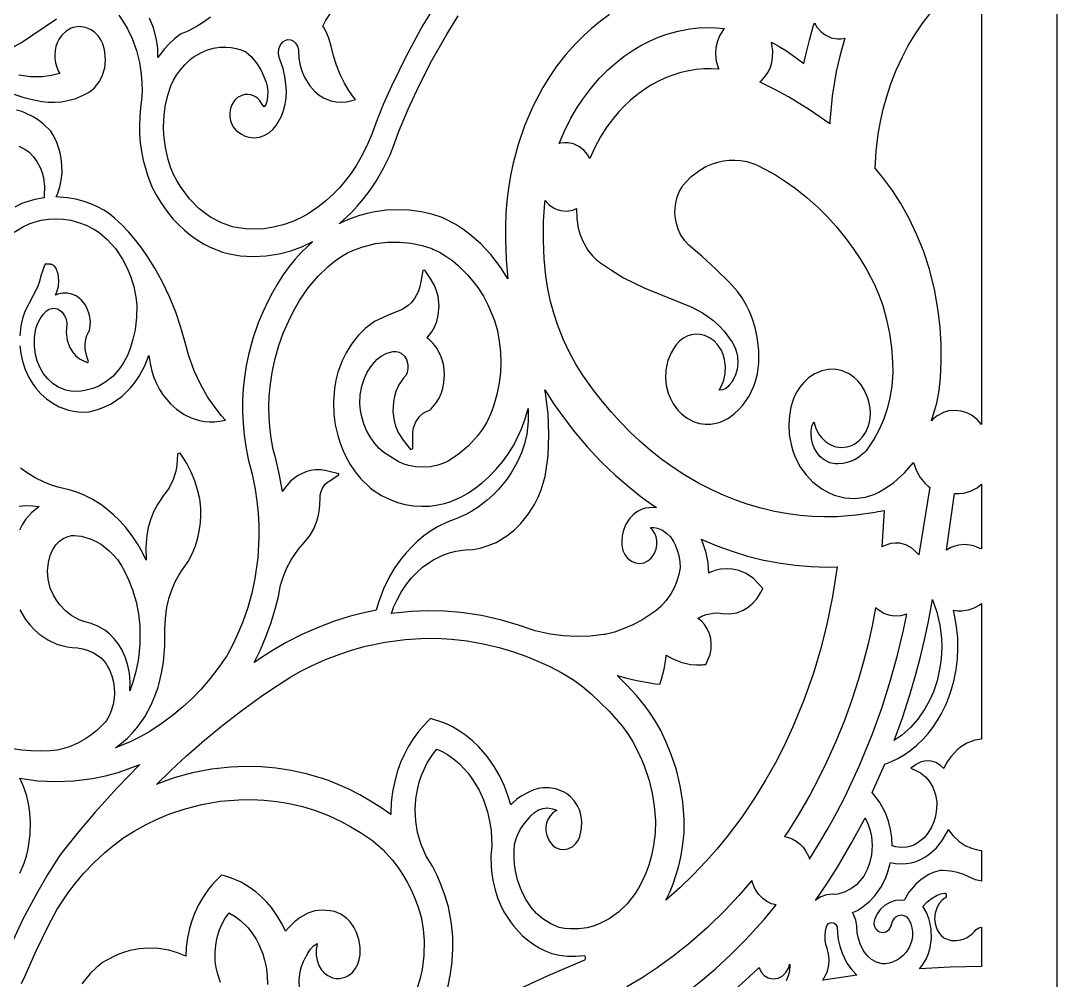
# Model space of a CAD drawing. Extents: x -629 to 1, y 0 to 2050.
# Drawn here: x -334.6 to 1.4, y 1495.5 to 1806.4 of the extents above; entities that cross this region are included whole.
import ezdxf

# ---------------------------------------------------------------- set-up
doc = ezdxf.new("R2010")
doc.units = 0
doc.layers.add('Default_Layer', color=1, linetype='CONTINUOUS')

msp = doc.modelspace()

# ---------------------------------------------------------------- linework, layer by layer
at = {"layer": 'Default_Layer'}
for points in [[(-628.58, 0), (1.42, 0), (1.42, 2050), (-628.58, 2050), (-628.58, 0)], [(-106.46, 1803.96), (-106.74, 1803.63), (-108.04, 1801.6), (-108.75, 1799.87), (-109.22, 1797.78), (-109.35, 1795.56), (-109.11, 1793.35), (-108.39, 1790.97), (-108.27, 1790.7), (-110.71, 1790.83), (-113.15, 1790.8), (-115.58, 1790.59), (-117.99, 1790.22), (-120.62, 1789.63), (-123.18, 1788.85), (-125.55, 1787.94), (-127.84, 1786.89), (-130.12, 1785.65), (-132.3, 1784.29), (-134.68, 1782.57), (-136.93, 1780.7), (-138.94, 1778.8), (-140.82, 1776.79), (-142.75, 1774.47), (-144.53, 1772.04), (-146.61, 1768.77), (-148.43, 1765.38), (-150.05, 1761.78), (-150.87, 1763.11), (-152.09, 1764.49), (-153.41, 1765.54), (-155.43, 1766.51), (-157.08, 1766.86), (-158.35, 1766.89), (-159.6, 1766.71), (-160, 1766.61), (-158.38, 1770.48), (-156.22, 1774.82), (-154.39, 1777.97), (-152.39, 1781.04), (-149.8, 1784.51), (-146.95, 1787.81), (-144.25, 1790.52), (-141.37, 1793.06), (-138.95, 1794.94), (-136.41, 1796.68), (-133.52, 1798.4), (-130.5, 1799.94), (-127.84, 1801.08), (-125.11, 1802.06), (-121.42, 1803.09), (-117.65, 1803.79), (-114.86, 1804.11), (-112.06, 1804.24), (-109.26, 1804.19), (-106.46, 1803.96)], [(-67.43, 1800.8), (-68.96, 1795.42), (-70.21, 1789.98), (-71.53, 1781.98), (-72.28, 1773.91), (-72.32, 1773.08), (-78.9, 1777.59), (-85.74, 1781.76), (-89.93, 1784.07), (-94.21, 1786.24), (-95, 1786.62), (-94.18, 1787.33), (-93.1, 1788.56), (-92.3, 1789.81), (-91.57, 1791.42), (-91.11, 1792.93), (-90.85, 1794.47), (-90.79, 1796.63), (-91.09, 1798.77), (-91.26, 1799.46), (-88.74, 1798.13), (-86.31, 1796.66), (-83.17, 1794.47), (-80.68, 1792.58), (-79.97, 1795.77), (-78.9, 1800.17), (-77.67, 1804.53), (-77.3, 1805.72), (-76.47, 1804.38), (-75.24, 1802.96), (-73.83, 1801.85), (-71.87, 1800.93), (-69.77, 1800.55), (-68.6, 1800.59), (-67.45, 1800.79), (-67.43, 1800.8)], [(-96.06, 1759.72), (-92.95, 1758.15), (-89.93, 1756.45), (-86.65, 1754.37), (-83.5, 1752.13), (-79.65, 1749.07), (-76.01, 1745.8), (-73.07, 1742.84), (-70.28, 1739.77), (-67.43, 1736.28), (-64.75, 1732.66), (-62.45, 1729.23), (-60.3, 1725.71), (-57.85, 1720.97), (-56.41, 1717.59), (-55.17, 1714.15), (-53.89, 1709.66), (-52.92, 1705.11), (-52.27, 1700.49), (-51.94, 1695.84), (-51.9, 1692.32), (-52.21, 1687.97), (-52.93, 1683.66), (-53.79, 1680.35), (-54.9, 1677.1), (-56.28, 1673.94), (-57.94, 1670.9), (-60.55, 1667.1), (-61.04, 1666.48), (-62.89, 1665), (-64.11, 1664.27), (-65.41, 1663.66), (-66.69, 1663.23), (-68.01, 1662.94), (-69.71, 1662.8), (-70.52, 1662.81), (-72.34, 1663.16), (-74.17, 1664.08), (-75.52, 1665.26), (-76.63, 1666.7), (-77.35, 1668.03), (-77.87, 1669.43), (-78.23, 1670.98), (-78.38, 1672.55), (-78.39, 1673.33), (-78.11, 1675.05), (-77.57, 1676.25), (-77.46, 1676.43), (-76.85, 1674.43), (-75.93, 1672.59), (-75.02, 1671.33), (-73.73, 1670.05), (-72.45, 1669.18), (-70.74, 1668.45), (-68.71, 1668.11), (-66.65, 1668.32), (-65.23, 1668.79), (-64.2, 1669.33), (-62.75, 1670.43), (-61.66, 1671.62), (-60.68, 1673.11), (-59.86, 1674.96), (-59.47, 1676.34), (-59.24, 1677.74), (-59.16, 1679.29), (-59.26, 1680.83), (-59.54, 1682.51), (-59.99, 1684.17), (-61.01, 1686.61), (-62.12, 1688.41), (-63.19, 1689.72), (-64.38, 1690.85), (-66.07, 1692.04), (-68.33, 1693.02), (-69.61, 1693.33), (-70.92, 1693.47), (-72.89, 1693.4), (-74.8, 1693), (-77.25, 1691.98), (-79.37, 1690.55), (-80.75, 1689.25), (-82.05, 1687.67), (-83.02, 1686.16), (-83.82, 1684.57), (-84.45, 1682.91), (-84.93, 1681.21), (-85.41, 1678.43), (-85.59, 1675.63), (-85.43, 1672.32), (-84.86, 1669.06), (-84.27, 1667), (-83.51, 1664.99), (-81.76, 1661.68), (-79.96, 1659.26), (-77.77, 1656.94), (-74.94, 1654.74), (-72.98, 1653.62), (-70.89, 1652.72), (-69.2, 1652.2), (-67.46, 1651.84), (-65.79, 1651.66), (-64.11, 1651.64), (-62.44, 1651.77), (-60.78, 1652.06), (-57.76, 1653.01), (-56.41, 1653.62), (-53.93, 1655.12), (-51.6, 1656.8), (-48.08, 1659.94), (-45.13, 1663.26), (-44.22, 1660.52), (-43.04, 1658.4), (-41.36, 1656.41), (-40.4, 1655.6), (-40, 1655.31), (-39.92, 1655.26), (-43.48, 1633.3), (-44.61, 1634.58), (-45.85, 1635.59), (-47.64, 1636.56), (-49.65, 1637.1), (-51.08, 1637.18), (-52.51, 1637.01), (-53.85, 1636.62), (-54.92, 1636.13), (-55.33, 1635.9), (-55.34, 1635.89), (-54.78, 1644.39), (-54.63, 1647.65), (-56.75, 1647.24), (-57.62, 1647.07), (-63.81, 1646.16), (-70.07, 1645.71), (-74.02, 1645.66), (-77.98, 1645.8), (-81.92, 1646.13), (-85.84, 1646.64), (-90.24, 1647.44), (-94.59, 1648.47), (-98.74, 1649.67), (-102.81, 1651.08), (-106.59, 1652.58), (-110.29, 1654.25), (-114.87, 1656.58), (-119.29, 1659.16), (-123.08, 1661.63), (-126.74, 1664.25), (-130.4, 1667.13), (-133.9, 1670.16), (-137.1, 1673.17), (-140.16, 1676.29), (-143.2, 1679.64), (-146.09, 1683.1), (-148.91, 1686.75), (-151.59, 1690.51), (-152.43, 1691.73), (-154.59, 1695.14), (-156.54, 1698.66), (-158.71, 1703.24), (-160.56, 1707.94), (-161.77, 1711.67), (-162.8, 1715.45), (-163.68, 1719.52), (-164.35, 1723.62), (-164.93, 1729.43), (-165.1, 1735.25), (-165.12, 1741.38), (-164.67, 1747.5), (-164.59, 1748.14), (-164.27, 1747.77), (-163.19, 1746.71), (-161.67, 1745.7), (-160.64, 1745.24), (-159.55, 1744.92), (-157.58, 1744.75), (-155.62, 1745.07), (-154.38, 1745.56), (-154.33, 1742.37), (-153.84, 1739.21), (-153.23, 1737.05), (-152.38, 1734.96), (-150.7, 1732.05), (-149.25, 1730.26), (-148.01, 1729.04), (-146.91, 1728.16), (-143.11, 1725.55), (-139.14, 1723.17), (-135.87, 1721.45), (-132.5, 1719.91), (-131.23, 1719.39), (-117.07, 1713.58), (-113.58, 1711.8), (-111.84, 1710.64), (-110.2, 1709.36), (-108.32, 1707.65), (-106.6, 1705.8), (-103.94, 1702.22), (-103.01, 1700.43), (-102.55, 1699.07), (-102.26, 1697.66), (-102.14, 1695.55), (-102.38, 1693.44), (-103, 1691.34), (-104.07, 1689.33), (-104.89, 1688.29), (-105.35, 1687.82), (-106.02, 1687.27), (-107.01, 1686.82), (-108.17, 1686.75), (-107.39, 1688.09), (-106.64, 1689.96), (-106.19, 1692.08), (-106.1, 1694.39), (-106.41, 1696.68), (-106.88, 1698.26), (-107.56, 1699.77), (-108.77, 1701.57), (-109.84, 1702.67), (-111.07, 1703.59), (-112.84, 1704.42), (-114.37, 1704.78), (-115.94, 1704.82), (-117.16, 1704.64), (-118.32, 1704.27), (-119.93, 1703.43), (-121.01, 1702.58), (-122.13, 1701.38), (-123.02, 1700.13), (-123.78, 1698.82), (-124.79, 1696.3), (-125.43, 1693.29), (-125.55, 1690.74), (-125.3, 1688.2), (-124.68, 1685.73), (-123.99, 1684), (-123.07, 1682.32), (-121.55, 1680.28), (-120.33, 1679.03), (-118.54, 1677.66), (-116.29, 1676.5), (-114.5, 1675.94), (-112.63, 1675.67), (-110.89, 1675.69), (-109.17, 1675.97), (-107.8, 1676.38), (-106.49, 1676.95), (-105.17, 1677.69), (-103.17, 1679.15), (-101.76, 1680.44), (-100.5, 1681.86), (-98.49, 1684.78), (-96.95, 1688.02), (-96.27, 1689.99), (-95.77, 1692.01), (-95.28, 1695.43), (-95.29, 1699.69), (-95.8, 1703.93), (-96.49, 1707.02), (-97.45, 1710.03), (-98.36, 1712.24), (-99.42, 1714.39), (-100.76, 1716.61), (-102.28, 1718.73), (-104.85, 1721.57), (-109.21, 1725.91), (-113.75, 1730.09), (-117.95, 1733.66), (-119.34, 1735.11), (-120.72, 1737.2), (-121.5, 1738.91), (-122.04, 1740.69), (-122.35, 1742.36), (-122.49, 1744.04), (-122.44, 1745.73), (-122.22, 1747.4), (-121.77, 1749.24), (-121.09, 1751.01), (-120.2, 1752.65), (-119.93, 1753.06), (-117.32, 1755.8), (-114.47, 1758), (-112.46, 1759.15), (-110.33, 1760.09), (-108.55, 1760.65), (-106.72, 1761.05), (-104.92, 1761.26), (-103.11, 1761.29), (-101.16, 1761.14), (-99.24, 1760.78), (-96.62, 1759.95), (-96.06, 1759.72)], [(-201.33, 1732.59), (-200.94, 1732.44), (-198.63, 1731.28), (-196.43, 1729.94), (-194.53, 1728.58), (-192.73, 1727.11), (-189.7, 1724.13), (-187.97, 1722.09), (-186.39, 1719.95), (-184.59, 1717.13), (-183.03, 1714.19), (-181, 1709.33), (-180.07, 1705.94), (-179.43, 1702.5), (-179.06, 1699.15), (-178.94, 1695.78), (-179.08, 1692.42), (-179.46, 1689.07), (-180.2, 1685.28), (-181.29, 1681.55), (-182.19, 1679.15), (-183.24, 1676.8), (-183.49, 1676.29), (-184.91, 1674.05), (-186.48, 1671.91), (-189.46, 1668.62), (-192.74, 1665.85), (-196.23, 1663.64), (-197.78, 1662.95), (-199.4, 1662.41), (-201.69, 1661.91), (-204.03, 1661.72), (-206.45, 1661.86), (-208.82, 1662.33), (-210.55, 1662.89), (-212.21, 1663.62), (-214.85, 1665.19), (-216.88, 1666.52), (-218.35, 1667.79), (-219.82, 1669.4), (-221.33, 1671.54), (-222.46, 1673.64), (-223.34, 1675.82), (-223.99, 1678.07), (-224.39, 1680.14), (-224.61, 1682.24), (-224.51, 1685.16), (-224, 1688.04), (-223.15, 1690.63), (-222.24, 1692.52), (-220.59, 1694.98), (-219.04, 1696.77), (-217.78, 1697.77), (-215.94, 1698.71), (-213.81, 1699.2), (-212.83, 1699.23), (-211.91, 1699.04), (-211.11, 1698.61), (-210.16, 1697.68), (-209.54, 1696.62), (-209.11, 1695.07), (-209.07, 1693.74), (-209.31, 1692.43), (-209.65, 1691.54), (-209.72, 1691.42), (-210.55, 1690.5), (-211.97, 1688.39), (-212.94, 1686.28), (-213.45, 1684.64), (-213.78, 1682.96), (-213.96, 1679.85), (-213.56, 1676.77), (-213.01, 1674.83), (-212.21, 1672.98), (-210.83, 1670.78), (-210.65, 1670.54), (-208.2, 1667.53), (-207.42, 1667.77), (-207.51, 1671.92), (-207.45, 1673.21), (-207.22, 1674.48), (-206.48, 1676.48), (-205.34, 1678.15), (-204.13, 1679.24), (-203.08, 1679.82), (-202.53, 1680.03), (-201.99, 1680.19), (-201.51, 1680.65), (-199.88, 1682.58), (-198.95, 1684.12), (-198.21, 1685.8), (-197.7, 1687.4), (-197.37, 1689.05), (-197.18, 1691.82), (-197.46, 1694.59), (-197.84, 1696.21), (-198.39, 1697.79), (-199.72, 1700.31), (-200.86, 1701.79), (-202.32, 1703.2), (-202.96, 1703.68), (-202.61, 1704.02), (-201.34, 1705.57), (-200.42, 1707.16), (-199.7, 1708.94), (-199.2, 1711.02), (-198.98, 1714.06), (-199.3, 1717.09), (-199.77, 1718.89), (-200.45, 1720.64), (-201.59, 1722.66), (-203.59, 1725.6), (-204.24, 1725.47), (-204.82, 1721.8), (-205.16, 1720.26), (-205.66, 1718.77), (-206.93, 1716.39), (-208.03, 1715), (-208.98, 1714.11), (-210.66, 1712.99), (-210.92, 1712.86), (-215.46, 1710.98), (-219.89, 1708.92), (-222.92, 1706.65), (-225.07, 1704.54), (-226.4, 1702.95), (-227.61, 1701.29), (-229.12, 1698.8), (-230.39, 1696.19), (-231.72, 1692.55), (-232.41, 1689.92), (-232.89, 1687.25), (-233.23, 1683.08), (-233.1, 1678.89), (-232.6, 1675.44), (-231.81, 1672.03), (-231, 1669.5), (-230.02, 1667.02), (-228.95, 1664.79), (-227.73, 1662.64), (-226.13, 1660.26), (-224.32, 1658.02), (-221.33, 1655.09), (-220.32, 1654.27), (-217.63, 1652.59), (-214.86, 1651.24), (-212.43, 1650.34), (-209.91, 1649.67), (-207.29, 1649.24), (-204.63, 1649.07), (-201.97, 1649.16), (-199.33, 1649.52), (-197.2, 1650.01), (-195.12, 1650.67), (-191.66, 1652.17), (-189.42, 1653.47), (-187.29, 1654.9), (-185.03, 1656.65), (-182.9, 1658.54), (-180.54, 1660.96), (-178.38, 1663.53), (-176.67, 1665.85), (-175.11, 1668.26), (-174.6, 1669.12), (-172.26, 1674.21), (-171.08, 1677.45), (-170.11, 1680.76), (-170.1, 1680.63), (-170.07, 1676.51), (-170.54, 1672.41), (-171.23, 1669.35), (-172.23, 1666.36), (-173.16, 1664.21), (-174.26, 1662.14), (-175.64, 1659.88), (-177.15, 1657.7), (-179.81, 1654.46), (-181.52, 1652.69), (-183.35, 1651.03), (-186.34, 1648.74), (-188.29, 1647.5), (-190.33, 1646.39), (-193.49, 1645.01), (-196.29, 1643.96), (-199.43, 1642.42), (-201.74, 1641.02), (-203.92, 1639.46), (-205.94, 1637.79), (-207.83, 1635.99), (-209.63, 1634.04), (-211.29, 1632), (-213.26, 1629.2), (-215, 1626.27), (-216.94, 1622.28), (-218.59, 1617.9), (-219.32, 1615.44), (-223.75, 1614.49), (-228.11, 1613.34), (-233.2, 1611.72), (-238.17, 1609.84), (-243.41, 1607.51), (-248.49, 1604.91), (-252.74, 1602.45), (-256.86, 1599.81), (-258.3, 1598.82), (-258.85, 1598.45), (-256.84, 1602.55), (-255.07, 1606.74), (-253.38, 1611.44), (-251.95, 1616.21), (-251.05, 1619.87), (-250.31, 1623.55), (-249.41, 1626.38), (-248.27, 1629.13), (-246.93, 1631.69), (-244.56, 1635.16), (-242.45, 1637.53), (-240.74, 1639.7), (-239.54, 1641.79), (-238.54, 1644.3), (-238.02, 1646.23), (-237.69, 1648.19), (-237.55, 1651.5), (-237.48, 1652.67), (-237.22, 1653.82), (-236.65, 1655.13), (-235.87, 1656.21), (-235.14, 1656.87), (-234.92, 1657.02), (-231.43, 1659.24), (-231.5, 1659.59), (-235.5, 1660.57), (-237.31, 1660.85), (-239.14, 1660.85), (-240.51, 1660.67), (-241.84, 1660.33), (-243.38, 1659.74), (-244.81, 1658.97), (-246.97, 1657.31), (-248.35, 1655.85), (-249.4, 1654.44), (-249.72, 1653.94), (-249.73, 1653.92), (-250.64, 1659.21), (-251.85, 1664.44), (-252.71, 1667.5), (-253.37, 1671.15), (-253.81, 1674.84), (-254.03, 1678.1), (-254.09, 1681.38), (-253.99, 1684.65), (-253.73, 1687.91), (-253.09, 1692.48), (-252.13, 1697), (-250.93, 1701.14), (-249.45, 1705.2), (-247.07, 1710.36), (-245.72, 1713.09), (-244.21, 1715.73), (-241.42, 1719.84), (-238.14, 1723.71), (-235.01, 1726.71), (-232.95, 1728.38), (-230.77, 1729.93), (-228.69, 1731.2), (-226.37, 1732.22), (-223.97, 1733.09), (-219.52, 1734.2), (-215.66, 1734.68), (-211.78, 1734.72), (-208.1, 1734.35), (-204.49, 1733.59), (-201.33, 1732.59)], [(-164.64, 1686.84), (-161.6, 1682.1), (-158.42, 1677.6), (-155.04, 1673.21), (-150.85, 1668.27), (-146.41, 1663.53), (-141.85, 1659.16), (-137.05, 1655.02), (-133.4, 1652.15), (-129.62, 1649.43), (-128.48, 1648.65), (-130.91, 1648.58), (-132.02, 1648.44), (-133.09, 1648.14), (-134.88, 1647.26), (-136.07, 1646.35), (-137.14, 1645.22), (-138.4, 1643.3), (-139.2, 1641.33), (-139.61, 1639.53), (-139.75, 1638.02), (-139.71, 1636.51), (-139.37, 1634.78), (-138.75, 1633.41), (-137.92, 1632.29), (-136.64, 1631.27), (-135.32, 1630.71), (-133.92, 1630.55), (-132.53, 1630.79), (-131.25, 1631.39), (-130.26, 1632.22), (-129.2, 1633.69), (-128.62, 1635.17), (-128.39, 1636.55), (-128.42, 1637.96), (-128.64, 1639.13), (-129.05, 1640.26), (-129.81, 1641.5), (-130.16, 1641.91), (-130.41, 1642.18), (-129.3, 1642.17), (-128.21, 1641.99), (-126.53, 1641.33), (-125.19, 1640.41), (-123.92, 1639.13), (-122.94, 1637.71), (-122.39, 1636.64), (-121.76, 1634.91), (-121.29, 1633.14), (-120.94, 1631.13), (-120.79, 1629.11), (-121.26, 1626.93), (-121.93, 1624.79), (-122.8, 1622.7), (-123.87, 1620.7), (-125.39, 1618.52), (-127.08, 1616.65), (-128.75, 1615.21), (-130.96, 1613.63), (-133.28, 1612.18), (-136.2, 1610.63), (-139.26, 1609.31), (-142.15, 1608.33), (-145.12, 1607.58), (-145.63, 1607.48), (-149.97, 1606.99), (-154.32, 1606.85), (-158.67, 1607.06), (-163, 1607.63), (-167.76, 1608.67), (-173.16, 1610.59), (-178.68, 1612.2), (-185.23, 1613.64), (-191.88, 1614.61), (-197.24, 1615.04), (-202.62, 1615.16), (-207.99, 1614.96), (-213.35, 1614.45), (-214.43, 1614.31), (-213.57, 1616.57), (-212.56, 1618.78), (-211.22, 1621.22), (-209.68, 1623.56), (-207.86, 1625.86), (-206.15, 1627.66), (-204.29, 1629.32), (-201.03, 1631.61), (-197.69, 1633.28), (-195.63, 1634.01), (-193.49, 1634.55), (-190.49, 1634.95), (-188.04, 1635.12), (-185.62, 1635.54), (-183, 1636.32), (-180.49, 1637.38), (-178.68, 1638.37), (-176.96, 1639.48), (-174.46, 1641.48), (-172.47, 1643.46), (-169.95, 1646.58), (-168.04, 1649.63), (-166.84, 1652), (-165.83, 1654.45), (-164.54, 1658.7), (-163.64, 1665.44), (-163.33, 1672.23), (-163.6, 1679), (-164.45, 1685.73), (-164.64, 1686.84)], [(-23.19, 1656.2), (-23.19, 1635.24), (-23.62, 1635.42), (-24.39, 1635.77), (-25.62, 1636.22), (-26.9, 1636.51), (-28.69, 1636.66), (-30.49, 1636.49), (-31.8, 1636.16), (-33.05, 1635.68), (-34.52, 1634.87), (-31.87, 1653.27), (-30.39, 1653.19), (-28.92, 1653.32), (-26.72, 1653.94), (-24.57, 1655.1), (-23.19, 1656.2)], [(-315.01, 1639.38), (-312.06, 1638.56), (-310.14, 1637.71), (-308.35, 1636.65), (-305.84, 1634.67), (-304.46, 1633.28), (-303.22, 1631.78), (-301.86, 1629.79), (-300.9, 1628.07), (-299.53, 1625.05), (-298.35, 1621.96), (-297.15, 1618.09), (-296.41, 1614.18), (-296, 1610.22), (-295.9, 1607.44), (-295.95, 1604.65), (-296.16, 1601.88), (-296.53, 1599.12), (-297.25, 1595.57), (-298.23, 1592.08), (-299.23, 1589.32), (-299.12, 1592.17), (-299.35, 1595.02), (-299.85, 1597.53), (-300.62, 1599.98), (-301.72, 1602.41), (-302.9, 1604.38), (-304.27, 1606.16), (-305.83, 1607.75), (-307.3, 1608.93), (-309.52, 1610.26), (-312.02, 1611.23), (-312.51, 1611.36), (-314.08, 1611.73), (-315.58, 1612.27), (-317.98, 1613.57), (-319.95, 1615.11), (-321.87, 1617.15), (-322.99, 1618.68), (-323.96, 1620.31), (-324.98, 1622.51), (-325.68, 1625.48), (-325.84, 1628.18), (-325.57, 1630.87), (-325.01, 1633.09), (-324.27, 1634.83), (-323.14, 1636.55), (-321.98, 1637.76), (-320.79, 1638.62), (-319.47, 1639.23), (-318.06, 1639.57), (-317.24, 1639.62), (-315.01, 1639.38)], [(-69.92, 1629.42), (-71.4, 1619.86), (-73.35, 1610.38), (-75.32, 1602.64), (-77.62, 1594.99), (-80.72, 1586.21), (-84.27, 1577.58), (-87.01, 1571.71), (-89.96, 1565.93), (-93.1, 1560.33), (-96.47, 1554.84), (-100.85, 1548.34), (-105.58, 1542.04), (-108.89, 1537.99), (-112.36, 1534.05), (-116.55, 1529.64), (-120.94, 1525.4), (-125.49, 1521.38), (-124.21, 1524.03), (-123.08, 1526.75), (-121.36, 1532.09), (-120.58, 1535.4), (-120.01, 1538.75), (-119.56, 1543.22), (-119.47, 1547.72), (-119.94, 1553.14), (-120.81, 1558.51), (-122.05, 1563.62), (-123.68, 1568.64), (-125.32, 1572.67), (-127.24, 1576.6), (-128.91, 1579.54), (-130.74, 1582.4), (-132.12, 1584.33), (-134.97, 1587.71), (-137.97, 1590.97), (-141.25, 1594.25), (-138.1, 1593.33), (-134.91, 1592.57), (-130.02, 1591.71), (-128.9, 1591.56), (-127.43, 1591.38), (-126.86, 1593.1), (-125.98, 1596.3), (-125.44, 1599.57), (-125.32, 1600.87), (-123.36, 1599.71), (-120.6, 1598.56), (-117.44, 1597.84), (-115.57, 1597.69), (-113.7, 1597.74), (-113.28, 1597.77), (-112.53, 1597.85), (-112.02, 1598.79), (-111.11, 1601.09), (-110.79, 1602.8), (-110.73, 1604.53), (-110.92, 1606.18), (-111.33, 1607.78), (-112.04, 1609.39), (-112.96, 1610.78), (-113.93, 1611.83), (-114.87, 1612.56), (-115.12, 1612.73), (-113.8, 1613.45), (-112.39, 1614.01), (-110.02, 1614.48), (-108.6, 1614.51), (-107.18, 1614.35), (-104.81, 1614.19), (-102.46, 1614.57), (-100.35, 1615.39), (-98.75, 1616.38), (-97.26, 1617.65), (-96, 1619.09), (-95.05, 1620.49), (-94.77, 1620.99), (-94.02, 1622.39), (-94.97, 1623.55), (-97.06, 1625.65), (-99.43, 1627.27), (-101.79, 1628.27), (-103.95, 1628.75), (-105.87, 1628.86), (-107.79, 1628.68), (-109.56, 1628.24), (-111.23, 1627.57), (-111.53, 1627.41), (-111.78, 1630.71), (-112.41, 1633.97), (-113.6, 1637.56), (-113.98, 1638.45), (-108.89, 1636.28), (-103.67, 1634.38), (-98.99, 1632.95), (-94.23, 1631.75), (-88.91, 1630.7), (-83.54, 1629.95), (-78.35, 1629.52), (-73.14, 1629.37), (-69.92, 1629.42)], [(-47.34, 1614.15), (-49.35, 1613.59), (-51.45, 1613.49), (-53.14, 1613.76), (-54.76, 1614.34), (-56.64, 1615.49), (-57.46, 1616.18), (-58.61, 1610.35), (-59.91, 1604.55), (-61.39, 1598.8), (-63.03, 1593.08), (-65.2, 1586.33), (-67.6, 1579.67), (-70.35, 1572.86), (-73.34, 1566.15), (-75.94, 1560.84), (-78.7, 1555.62), (-82.2, 1549.53), (-85.93, 1543.57), (-86.97, 1542.01), (-85.74, 1541.75), (-84.56, 1541.32), (-83.17, 1540.56), (-81.93, 1539.58), (-80.96, 1538.55), (-80.14, 1537.39), (-79.16, 1535.42), (-79, 1534.99), (-78.92, 1534.75), (-75.82, 1539.7), (-72.85, 1544.74), (-70.03, 1549.87), (-67.34, 1555.07), (-62.64, 1565.09), (-58.45, 1575.34), (-55.35, 1583.96), (-52.59, 1592.69), (-50.36, 1600.8), (-48.41, 1608.98), (-47.34, 1614.15)], [(-23.19, 1617.57), (-23.19, 1573.61), (-25.31, 1573.24), (-27.88, 1572.26), (-29.64, 1571.22), (-31.06, 1570.11), (-33.12, 1567.91), (-34.47, 1565.91), (-35.39, 1564.12), (-36.46, 1565.12), (-37.95, 1566), (-39.5, 1566.47), (-41.09, 1566.55), (-42.65, 1566.25), (-44.41, 1565.4), (-44.66, 1565.22), (-46.04, 1564.19), (-44.38, 1563.5), (-42.93, 1562.72), (-41.29, 1561.36), (-40.11, 1559.96), (-38.96, 1558), (-38.07, 1555.6), (-37.63, 1553.27), (-37.68, 1550.96), (-38.05, 1548.68), (-38.59, 1546.83), (-39.35, 1545.06), (-40.49, 1543.17), (-41.76, 1541.65), (-43.62, 1540.1), (-44.82, 1539.41), (-46.06, 1538.9), (-47.37, 1538.58), (-49.15, 1538.45), (-50.93, 1538.67), (-52.12, 1539.03), (-52.24, 1541.69), (-52.63, 1544.34), (-53.31, 1547.07), (-54.29, 1549.72), (-56.06, 1553.04), (-57.92, 1555.57), (-58.57, 1556.28), (-54.45, 1565.52), (-52.29, 1566.38), (-50.21, 1567.39), (-48.23, 1568.55), (-46.35, 1569.85), (-44.13, 1571.65), (-42.09, 1573.62), (-40.44, 1575.47), (-38.93, 1577.41), (-37.49, 1579.52), (-36.2, 1581.72), (-34.52, 1585.15), (-33.16, 1588.69), (-32.08, 1592.43), (-31.33, 1596.23), (-30.92, 1599.66), (-30.76, 1603.11), (-30.85, 1606.56), (-31.19, 1609.99), (-31.65, 1612.73), (-32.27, 1615.44), (-32.23, 1615.43), (-30.95, 1615.21), (-29.65, 1615.16), (-27.32, 1615.48), (-25.52, 1616.13), (-25.08, 1616.34), (-23.89, 1617.05), (-23.19, 1617.57)], [(-39.04, 1618.91), (-37.59, 1614.74), (-36.64, 1610.56), (-36.14, 1606.32), (-36.05, 1603.79), (-36.11, 1601.26), (-36.33, 1598.74), (-36.7, 1596.24), (-37.55, 1592.55), (-38.75, 1588.95), (-39.99, 1586.12), (-41.48, 1583.39), (-43.73, 1580.11), (-46.17, 1577.34), (-49.04, 1574.82), (-51.34, 1573.24), (-51.4, 1573.21), (-48.76, 1580.56), (-46.36, 1587.98), (-44.64, 1593.88), (-43.07, 1599.81), (-41.64, 1605.78), (-40.37, 1611.77), (-39.04, 1618.91)], [(-132.6, 1565.33), (-130.89, 1560.23), (-129.89, 1556.11), (-129.19, 1551.93), (-128.76, 1547.13), (-128.9, 1543.12), (-129.41, 1539.13), (-130.08, 1535.92), (-131, 1532.76), (-131.98, 1530.13), (-133.14, 1527.56), (-134.36, 1525.3), (-135.73, 1523.11), (-137.94, 1520.19), (-140.77, 1517.51), (-143.84, 1515.34), (-147.04, 1513.73), (-148.99, 1513.02), (-151.01, 1512.51), (-153.75, 1512.12), (-156.52, 1512.09), (-158.31, 1512.27), (-160.08, 1512.59), (-162.73, 1513.71), (-165.28, 1515.35), (-167.35, 1517.15), (-169.19, 1519.25), (-170.75, 1521.54), (-171.74, 1523.37), (-172.59, 1525.27), (-173.55, 1528.05), (-174.21, 1530.91), (-174.52, 1533.06), (-174.67, 1535.22), (-174.67, 1537.38), (-174.52, 1539.54), (-173.98, 1541.3), (-173.29, 1543.01), (-172.44, 1544.64), (-171.42, 1546.19), (-169.65, 1548.21), (-169.14, 1548.83), (-168, 1549.89), (-166.69, 1550.69), (-165.29, 1551.17), (-163.76, 1551.32), (-162.24, 1551.08), (-161.14, 1550.66), (-160.84, 1550.51), (-161.11, 1550.36), (-162.06, 1549.71), (-162.86, 1548.86), (-163.68, 1547.52), (-164.09, 1546.36), (-164.3, 1545.15), (-164.31, 1543.81), (-164.08, 1542.49), (-163.3, 1540.65), (-162.09, 1539.19), (-161.17, 1538.54), (-159.8, 1538), (-158.48, 1537.87), (-157.17, 1538.09), (-155.65, 1538.85), (-154.6, 1539.82), (-153.81, 1540.99), (-153.34, 1542.1), (-152.96, 1543.45), (-152.75, 1544.82), (-152.7, 1546.96), (-153, 1549.07), (-153.48, 1550.67), (-154.09, 1552.03), (-155.14, 1553.67), (-156.31, 1554.92), (-157.68, 1555.97), (-158.67, 1556.49), (-161.16, 1557.49), (-163.25, 1557.87), (-165.38, 1557.86), (-166.85, 1557.61), (-168.28, 1557.18), (-169.62, 1556.59), (-172.3, 1555.18), (-173.75, 1554.14), (-175.09, 1552.98), (-175.74, 1552.33), (-176.66, 1555.36), (-177.78, 1558.33), (-179.3, 1561.58), (-181.09, 1564.71), (-183.27, 1567.83), (-186.07, 1571.09), (-188.13, 1573.05), (-190.35, 1574.86), (-192.34, 1576.24), (-194.43, 1577.47), (-196.37, 1578.43), (-198.39, 1579.25), (-200.79, 1580.02), (-201.7, 1580.27), (-202.29, 1579.71), (-204.01, 1577.96), (-205.59, 1576.11), (-207.39, 1573.66), (-208.98, 1571.09), (-210.29, 1568.58), (-211.42, 1566), (-212.5, 1562.97), (-213.35, 1559.89), (-214.03, 1556.52), (-214.45, 1553.12), (-214.62, 1549.69), (-214.63, 1549.19), (-217.86, 1551.45), (-221.2, 1553.56), (-224.66, 1555.55), (-228.22, 1557.37), (-231.49, 1558.85), (-234.82, 1560.2), (-236.37, 1560.76), (-241.56, 1562.28), (-246.86, 1563.45), (-251.74, 1564.19), (-256.65, 1564.62), (-261.59, 1564.74), (-266.53, 1564.55), (-272.74, 1563.85), (-278.86, 1562.67), (-284.48, 1561.13), (-289.95, 1559.21), (-290.6, 1558.95), (-285.83, 1563.56), (-280.94, 1568.06), (-275, 1573.24), (-268.89, 1578.26), (-262.92, 1582.87), (-256.8, 1587.31), (-253.51, 1589.59), (-247.02, 1593.76), (-243.72, 1595.61), (-240.34, 1597.34), (-235.81, 1599.39), (-231.16, 1601.2), (-227.02, 1602.57), (-222.8, 1603.74), (-216.41, 1605.08), (-209.92, 1605.95), (-204.91, 1606.27), (-199.89, 1606.3), (-194.88, 1606.03), (-189.9, 1605.47), (-184.63, 1604.55), (-179.43, 1603.31), (-175.11, 1602.03), (-170.88, 1600.53), (-166.93, 1598.91), (-163.07, 1597.12), (-159.16, 1595.08), (-155.36, 1592.87), (-152.46, 1590.63), (-149.67, 1588.27), (-146.7, 1585.53), (-143.87, 1582.67), (-140.03, 1578.34), (-139.16, 1577.27), (-137.6, 1575.05), (-136.17, 1572.76), (-134.59, 1569.83), (-133.2, 1566.81), (-132.6, 1565.33)], [(-60.84, 1548.1), (-60.82, 1548.06), (-59.84, 1546), (-59.19, 1544.04), (-58.76, 1542.03), (-58.53, 1539.09), (-58.75, 1536.15), (-59.39, 1533.4), (-60.15, 1531.4), (-61.33, 1529.23), (-62.42, 1527.75), (-63.71, 1526.4), (-65.12, 1525.28), (-67.35, 1524.08), (-69.74, 1523.42), (-70.91, 1523.31), (-71.48, 1523.34), (-73.4, 1523.12), (-75.19, 1522.48), (-76.46, 1521.71), (-76.95, 1521.34), (-73.3, 1526.7), (-69.83, 1532.16), (-65.34, 1539.76), (-61.15, 1547.51), (-60.84, 1548.1)], [(-23.19, 1537.55), (-23.19, 1527.55), (-25.12, 1528.05), (-26.09, 1528.49), (-27.21, 1529.03), (-28.91, 1529.71), (-30.97, 1530.35), (-33.1, 1530.79), (-35.78, 1531.05), (-36.44, 1531.07), (-37.31, 1530.86), (-38.77, 1530.36), (-40.18, 1529.73), (-42.67, 1528.16), (-44.45, 1526.62), (-46.64, 1524.03), (-48.15, 1521.55), (-48.29, 1521.27), (-49.63, 1521.4), (-50.97, 1521.29), (-52.85, 1520.72), (-54.53, 1519.71), (-55.85, 1518.47), (-56.93, 1516.97), (-57.43, 1516.03), (-57.65, 1515.66), (-57.98, 1514.61), (-58, 1513.78), (-57.82, 1512.96), (-57.68, 1512.63), (-57.56, 1512.41), (-57.48, 1512.27), (-57.29, 1512.01), (-56.8, 1511.53), (-56.21, 1511.18), (-55.18, 1510.95), (-54.15, 1511.14), (-53.56, 1511.45), (-53.08, 1511.88), (-52.52, 1512.75), (-52.45, 1512.94), (-52.41, 1513.19), (-52.04, 1514.47), (-51.37, 1515.55), (-50.86, 1516.06), (-50.06, 1516.51), (-49.13, 1516.68), (-48.28, 1516.51), (-47.41, 1515.98), (-46.77, 1515.27), (-46.67, 1515.12), (-46.04, 1513.74), (-45.69, 1512.49), (-45.51, 1511.2), (-45.52, 1509.61), (-45.79, 1508.04), (-46.54, 1506.08), (-47.54, 1504.61), (-48.54, 1503.49), (-50.18, 1502.18), (-51.96, 1501.3), (-53.08, 1500.98), (-54.24, 1500.82), (-55.33, 1500.82), (-57.13, 1501.33), (-58.77, 1502.25), (-60, 1503.3), (-61.08, 1504.58), (-61.51, 1505.22), (-62.47, 1507.25), (-63.03, 1508.99), (-63.39, 1510.79), (-63.55, 1513.08), (-63.89, 1514.92), (-64.52, 1516.61), (-64.75, 1517.05), (-64.92, 1517.38), (-63.36, 1518.12), (-61.89, 1519.02), (-59.42, 1521), (-57.68, 1522.85), (-55.6, 1525.84), (-54.16, 1528.73), (-53.46, 1530.6), (-52.91, 1532.52), (-52.65, 1533.67), (-50.98, 1533.34), (-49.29, 1533.21), (-47.59, 1533.28), (-45.91, 1533.56), (-44.36, 1534), (-42.87, 1534.6), (-41.49, 1535.34), (-40.2, 1536.19), (-37.77, 1538.34), (-36.11, 1540.39), (-35.08, 1542.01), (-34.21, 1543.71), (-33.92, 1544.36), (-32.38, 1542.37), (-30.38, 1540.48), (-28.45, 1539.19), (-26.39, 1538.26), (-24.9, 1537.82), (-23.36, 1537.57), (-23.19, 1537.55)], [(-34.97, 1523.72), (-34.79, 1523.6), (-34.6, 1523.29), (-34.6, 1522.54), (-34.77, 1522.23), (-34.83, 1522.17), (-35.2, 1521.95), (-36.01, 1521.3), (-36.83, 1520.37), (-37.56, 1519.14), (-38.19, 1517.21), (-38.35, 1515.3), (-38.09, 1513.4), (-37.49, 1511.78), (-36.74, 1510.57), (-36.07, 1509.82), (-35.46, 1509.3), (-35.24, 1509.14), (-34.83, 1508.95), (-32.92, 1508.4), (-31.4, 1508.31), (-29.89, 1508.52), (-28.81, 1508.87), (-27.79, 1509.36), (-26.21, 1510.5), (-25.74, 1510.95), (-25.55, 1511.21), (-24.89, 1511.92), (-23.97, 1512.47), (-23.19, 1512.66), (-23.19, 1499.97), (-33.21, 1499.74), (-43.22, 1499.21), (-42.41, 1500.22), (-41.12, 1502.31), (-40.32, 1504.17), (-39.76, 1506.09), (-39.35, 1509.03), (-39.44, 1511.98), (-39.73, 1513.74), (-40.2, 1515.47), (-41, 1517.43), (-42.04, 1519.24), (-42.14, 1519.37), (-40.75, 1520.91), (-39.38, 1522.02), (-37.49, 1523.05), (-36.36, 1523.44), (-35.17, 1523.69), (-35.06, 1523.72), (-34.97, 1523.72)], [(-70.94, 1513.99), (-70.5, 1513.63), (-70.1, 1513.06), (-69.96, 1512.74), (-69.85, 1510.73), (-69.58, 1508.72), (-69.06, 1506.47), (-68.33, 1504.27), (-66.76, 1501.05), (-65.08, 1498.76), (-63.5, 1497.16), (-74.33, 1495.53), (-74.52, 1495.5), (-73.62, 1497.22), (-73.09, 1498.44), (-72.59, 1500.49), (-72.49, 1502.25), (-72.68, 1504), (-73.18, 1505.75), (-73.59, 1507.09), (-73.82, 1508.46), (-73.86, 1510.3), (-73.61, 1512.12), (-73.53, 1512.44), (-73.25, 1513.14), (-72.82, 1513.71), (-72.21, 1514.1), (-71.74, 1514.2), (-71.27, 1514.13), (-70.94, 1513.99)]]:
    msp.add_lwpolyline(points, close=True, dxfattribs=at)
for points in [[(-23.19, 1823.34), (-23.19, 1675.63), (-24.57, 1677.17), (-26.43, 1678.61), (-27.91, 1679.37), (-29.74, 1679.94), (-31.77, 1680.16), (-33.8, 1679.96), (-35.43, 1679.47), (-37.5, 1678.39), (-38.93, 1677.26), (-39.38, 1676.82), (-38.43, 1679.65), (-37.67, 1682.53), (-36.9, 1686.58), (-36.46, 1690.69), (-36.19, 1696.14), (-36.21, 1701.59), (-36.54, 1707.03), (-37.16, 1712.46), (-38.4, 1719.41), (-40.15, 1726.27), (-41.98, 1731.84), (-44.17, 1737.29), (-46.58, 1742.35), (-49.33, 1747.26), (-51.98, 1751.38), (-54.89, 1755.35), (-57.61, 1758.63), (-57.28, 1764.17), (-56.61, 1769.69), (-55.9, 1773.73), (-55, 1777.73), (-53.85, 1781.91), (-52.49, 1786.04), (-50.76, 1790.46), (-48.77, 1794.79), (-46.88, 1798.38), (-44.8, 1801.87), (-42.17, 1805.74), (-39.28, 1809.45)], [(-200.49, 1811.07), (-204.17, 1804.96), (-209.52, 1795.19), (-214.39, 1785.21), (-217.03, 1779.26), (-219.51, 1773.25), (-220.66, 1769.92), (-222.01, 1766.66), (-223.75, 1763.09), (-225.75, 1759.63), (-227.44, 1757.09), (-229.28, 1754.65), (-231.16, 1752.44), (-233.16, 1750.34), (-235.62, 1748.08), (-238.25, 1745.99), (-241.74, 1743.69), (-244.02, 1742.46), (-246.39, 1741.39), (-249.49, 1740.29), (-252.7, 1739.49), (-255.69, 1739.05), (-258.7, 1738.88), (-261.71, 1738.99), (-264.71, 1739.38), (-265.95, 1739.62), (-269.53, 1740.92), (-273, 1742.78), (-274.95, 1744.13), (-276.78, 1745.62), (-279.88, 1748.76), (-282.6, 1752.36), (-283.9, 1754.46), (-285.05, 1756.64), (-286, 1759.02), (-286.78, 1761.45), (-287.67, 1765.4), (-288.15, 1769.41), (-288.24, 1771.86), (-288.18, 1774.32), (-287.97, 1776.76), (-287.6, 1779.2), (-286.89, 1782.32), (-285.92, 1785.38), (-285.05, 1787.15), (-284.04, 1788.85), (-282.81, 1790.57), (-281.41, 1792.17), (-279.6, 1793.85), (-278.65, 1794.58), (-275.97, 1796.18), (-274.07, 1796.97), (-272.08, 1797.53), (-270.06, 1797.83), (-268.02, 1797.89), (-266.38, 1797.74), (-264.77, 1797.44), (-263.15, 1796.96), (-261.59, 1796.33), (-259.84, 1794.82), (-258, 1792.61), (-256.73, 1790.49), (-255.9, 1788.62), (-255.04, 1786.58), (-254.68, 1785.12), (-254.51, 1783.64), (-254.54, 1781.9), (-254.81, 1780.19), (-255.09, 1779.31), (-255.67, 1778.54), (-255.67, 1778.54), (-256.17, 1779.14), (-257.18, 1780.68), (-258.08, 1781.51), (-259.13, 1782.12), (-260.01, 1782.42), (-260.93, 1782.55), (-261.93, 1782.5), (-262.89, 1782.25), (-264.25, 1781.51), (-265.23, 1780.59), (-266.12, 1779.22), (-266.58, 1778.01), (-266.81, 1776.75), (-266.83, 1775.36), (-266.59, 1773.99), (-265.82, 1772.2), (-264.7, 1770.83), (-263.05, 1769.63), (-261.85, 1769.07), (-260.56, 1768.69), (-258.85, 1768.54), (-257.15, 1768.75), (-255.6, 1769.28), (-253.97, 1770.24), (-252.84, 1771.24), (-251.79, 1772.5), (-251.13, 1773.56), (-250.07, 1775.53), (-249.36, 1777.38), (-248.84, 1779.35), (-248.53, 1781.37), (-248.45, 1783.61), (-248.63, 1785.84), (-248.95, 1788.41), (-249.52, 1790.94), (-250.83, 1794.53), (-251.02, 1795.94), (-250.85, 1797.35), (-250.32, 1798.65), (-249.58, 1799.58), (-248.84, 1800.08), (-248.06, 1800.32), (-246.96, 1800.22), (-246.13, 1799.79), (-245.47, 1799.15), (-244.89, 1798.2), (-244.53, 1797.07), (-244.48, 1796.77), (-244.37, 1794.36), (-243.97, 1791.97), (-243.35, 1789.9), (-242.49, 1787.91), (-240.87, 1785.33), (-239.26, 1783.54), (-237.81, 1782.35), (-236.42, 1781.48), (-234.09, 1780.51), (-232.32, 1780.12), (-230.51, 1780.02), (-229, 1780.14), (-227.52, 1780.46), (-226.08, 1780.88), (-226.99, 1782.1), (-228.39, 1784.12), (-229.63, 1786.21), (-231.06, 1789.06), (-232.25, 1792), (-233.23, 1795.1), (-233.97, 1798.25), (-234.66, 1800.79), (-235.54, 1802.86), (-236.34, 1804.27), (-236.63, 1804.72), (-235.76, 1806.4), (-233.79, 1809.34)], [(-302.77, 1808.24), (-301.44, 1806.33), (-300.06, 1804), (-298.46, 1800.69), (-297.03, 1796.74), (-296.07, 1792.95), (-295.48, 1789.11), (-295.27, 1786.38), (-295.24, 1783.65), (-295.38, 1780.92), (-295.7, 1778.2), (-295.97, 1775.4), (-296.08, 1772.59), (-296.03, 1769.78), (-295.82, 1766.98), (-295.43, 1764.08), (-294.87, 1761.21), (-293.49, 1756.36), (-292.01, 1752.61), (-290.66, 1750.01), (-289.15, 1747.48), (-287.25, 1744.76), (-285.14, 1742.17), (-283.36, 1740.29), (-281.47, 1738.52), (-279.49, 1736.9), (-277.39, 1735.42), (-275.33, 1734.16), (-273.17, 1733.04), (-269.13, 1731.44), (-267.47, 1730.95), (-263.38, 1730.28), (-259.25, 1730.04), (-254.97, 1730.24), (-250.74, 1730.91), (-247.01, 1731.89), (-243.39, 1733.21), (-239.84, 1734.88), (-243.54, 1731.42), (-245.63, 1729.13), (-247.57, 1726.75), (-249.55, 1724.02), (-251.36, 1721.2), (-252.98, 1718.35), (-254.44, 1715.43), (-256.1, 1712.01), (-257.57, 1708.53), (-259.35, 1703.42), (-260.74, 1698.21), (-261.48, 1694.56), (-262.04, 1690.88), (-262.42, 1687.18), (-262.62, 1683.47), (-262.65, 1679.7), (-262.49, 1675.94), (-262.16, 1672.18), (-261.63, 1668.44), (-260.83, 1664.31), (-259.54, 1659.5), (-258.55, 1654.62), (-257.98, 1650.75), (-257.59, 1646.86), (-257.39, 1642.95), (-257.36, 1639.04), (-257.75, 1632.35), (-258.68, 1625.7), (-259.68, 1620.96), (-260.97, 1616.28), (-262.56, 1611.64), (-264.46, 1607.1), (-266.04, 1603.84), (-267.8, 1600.65), (-268.26, 1599.87), (-270.64, 1596.49), (-273.19, 1593.22), (-276.11, 1589.84), (-279.23, 1586.62), (-281.99, 1584.04), (-284.88, 1581.6), (-288.7, 1578.75), (-292.71, 1576.14), (-295.85, 1574.37), (-299.08, 1572.76), (-303.89, 1570.75), (-301.87, 1572.26), (-300, 1573.92), (-298.34, 1575.61), (-296.81, 1577.4), (-294.37, 1580.87), (-292.26, 1584.74), (-291.05, 1587.56), (-290.05, 1590.45), (-289.78, 1591.37), (-288.94, 1594.99), (-288.33, 1598.64), (-287.86, 1603.83), (-287.82, 1609.04), (-287.67, 1612.72), (-287.16, 1616.37), (-286.39, 1619.51), (-285.34, 1622.58), (-284.45, 1624.58), (-283.43, 1626.52), (-282.34, 1628.29), (-280.29, 1631.23), (-278.97, 1633.71), (-277.91, 1636.3), (-277.13, 1638.89), (-276.58, 1641.53), (-276.29, 1643.78), (-276.17, 1646.05), (-276.21, 1648.32), (-276.42, 1650.58), (-276.55, 1651.5), (-277.23, 1654.42), (-278.13, 1657.29), (-279.31, 1660.15), (-280.73, 1662.92), (-281.81, 1664.67), (-282.92, 1666.34), (-283.79, 1666.12), (-283.85, 1664.17), (-284, 1662.3), (-284.33, 1660.44), (-285.15, 1657.75), (-286.48, 1655.04), (-287.83, 1653.12), (-288.12, 1652.78), (-290.22, 1649.71), (-291.48, 1647.27), (-292.48, 1644.74), (-293.21, 1642.23), (-293.71, 1639.67), (-294.05, 1635.78), (-293.89, 1631.88), (-293.86, 1631.57), (-295.12, 1634.13), (-296.53, 1636.63), (-298.4, 1639.47), (-300.48, 1642.17), (-302.45, 1644.37), (-304.58, 1646.43), (-306.55, 1648.09), (-308.63, 1649.62), (-311.23, 1651.25), (-313.99, 1652.67), (-316.37, 1653.65), (-318.84, 1654.46), (-322.13, 1655.21), (-324.61, 1655.97), (-327.01, 1656.91), (-329.83, 1658.3), (-332.51, 1659.91), (-334.62, 1661.42)], [(-273.04, 1807.61), (-275.27, 1805.95), (-277.64, 1804.47), (-280.84, 1802.86), (-282.3, 1802.28), (-282.81, 1802.09), (-284.69, 1800.61), (-286.43, 1798.99), (-287.98, 1797.29), (-289.39, 1795.5), (-290.08, 1794.52), (-290.14, 1797.45), (-290.51, 1800.37), (-291.5, 1804.18), (-292.77, 1807.22)], [(-143.67, 1808.43), (-146.67, 1806.26), (-149.53, 1803.94), (-152.16, 1801.57), (-154.66, 1799.08), (-157.84, 1795.51), (-160.77, 1791.77), (-163.16, 1788.31), (-165.36, 1784.75), (-168.59, 1778.64), (-171.29, 1772.34), (-173.35, 1766.35), (-174.99, 1760.25), (-175.83, 1756.23), (-176.5, 1752.18), (-176.99, 1748.1), (-177.3, 1744.01), (-177.45, 1739.66), (-177.4, 1735.31), (-177.24, 1729.06), (-176.68, 1722.83), (-179.05, 1726.59), (-182.16, 1730.65), (-185.56, 1734.27), (-189.06, 1737.3), (-191.26, 1738.91), (-193.57, 1740.38), (-197.1, 1742.24), (-197.93, 1742.62), (-201.31, 1743.7), (-204.77, 1744.49), (-208.52, 1745.01), (-212.28, 1745.19), (-216.05, 1745.02), (-219.8, 1744.51), (-222.3, 1743.97), (-224.76, 1743.29), (-227.73, 1742.25), (-230.6, 1741), (-231.33, 1740.65), (-227.48, 1744.19), (-225.4, 1746.42), (-223.44, 1748.74), (-221.33, 1751.55), (-219.39, 1754.46), (-216.96, 1758.67), (-214.85, 1763.02), (-213.39, 1766.62), (-212.12, 1770.29), (-208.95, 1777.81), (-205.52, 1785.24), (-201.29, 1793.53), (-196.7, 1801.66), (-192.77, 1808.05)], [(-339.88, 1796.31), (-334.3, 1799.35), (-322.91, 1807.08)], [(-336.79, 1782.6), (-333.6, 1781.59), (-330.33, 1780.78), (-327.76, 1780.31), (-325.63, 1780.07), (-323.49, 1780.04), (-321.36, 1780.2), (-319.25, 1780.57), (-316.72, 1781.29), (-314.3, 1782.29), (-312.57, 1783.19), (-311.55, 1783.9), (-310.61, 1784.73), (-309.09, 1786.64), (-308.12, 1788.49), (-307.32, 1791.17), (-307.07, 1793.7), (-307.28, 1796.24), (-307.43, 1797), (-307.99, 1798.91), (-308.62, 1800.24), (-309.48, 1801.5), (-310.59, 1802.66), (-311.92, 1803.59), (-313.61, 1804.29), (-315.61, 1804.55), (-317.59, 1804.25), (-318.17, 1804.05), (-319.8, 1803.11), (-321.19, 1801.79), (-322.18, 1800.36), (-322.73, 1799.23), (-323.13, 1798.05), (-323.41, 1796.74), (-323.53, 1795.41), (-323.49, 1794.08), (-323.28, 1792.76), (-322.88, 1791.36), (-322.28, 1790.02), (-322.08, 1789.66), (-321.89, 1789.35), (-324.67, 1788.66), (-327.52, 1788.28), (-331.35, 1788.25), (-335.13, 1788.79)], [(-334.84, 1701.04), (-334.55, 1698.58), (-334.03, 1696.16), (-333.14, 1693.4), (-332.06, 1691.02), (-330.78, 1688.83), (-329.7, 1687.35), (-328, 1685.49), (-326.16, 1683.86), (-324.18, 1682.47), (-322.08, 1681.35), (-319.03, 1680.24), (-316.83, 1679.79), (-314.59, 1679.62), (-312.35, 1679.74), (-310.31, 1680.19), (-308.33, 1680.84), (-305.28, 1682.29), (-303.49, 1683.42), (-301.82, 1684.7), (-298.99, 1687.46), (-297.82, 1688.88), (-296.18, 1691.24), (-294.34, 1694.65), (-293.02, 1698), (-292.65, 1695.4), (-292.03, 1692.83), (-291.36, 1690.81), (-290.54, 1688.84), (-289.54, 1686.93), (-288.37, 1685.1), (-286.05, 1682.3), (-284.07, 1680.51), (-281.56, 1678.81), (-279.36, 1677.74), (-276.65, 1676.89), (-275.04, 1676.6), (-273.41, 1676.47), (-271.77, 1676.49), (-270.13, 1676.68), (-268.2, 1677.01), (-269.43, 1678.41), (-271.58, 1681.06), (-274.01, 1684.6), (-276.2, 1688.42), (-278.34, 1693.02), (-280.16, 1698.14), (-281.23, 1702.13), (-282.64, 1707.07), (-284.31, 1711.95), (-286.36, 1717), (-288.71, 1721.94), (-291.06, 1726.23), (-293.66, 1730.39), (-295.04, 1732.38), (-297.21, 1735.22), (-299.54, 1737.94), (-301.77, 1740.26), (-304.14, 1742.47), (-305.73, 1743.82), (-307.66, 1745.03), (-309.67, 1746.12), (-311.82, 1747.09), (-314.04, 1747.9), (-316.7, 1748.62), (-319.41, 1749.09), (-323.02, 1749.33), (-322.53, 1750.55), (-321.88, 1752.61), (-321.43, 1754.72), (-321.17, 1757.17), (-321.18, 1759.63), (-321.41, 1761.86), (-321.86, 1764.06), (-322.99, 1767.34), (-324.16, 1769.62), (-324.84, 1770.65), (-327.28, 1773.02), (-328.84, 1774.22), (-330.51, 1775.29), (-333.45, 1776.7), (-334.24, 1776.99), (-335.89, 1777.49)], [(-335.2, 1765.83), (-333.21, 1764.83), (-331.84, 1763.8), (-330.49, 1762.43), (-329.29, 1760.79), (-328.19, 1758.67), (-327.61, 1757.13), (-327.2, 1755.54), (-326.82, 1752.68), (-326.91, 1749.8), (-327, 1749.08), (-329.98, 1748.53), (-332.88, 1747.69), (-334.19, 1747.21), (-336.49, 1746.02)], [(-336.7, 1737.89), (-333.66, 1739.74), (-331.78, 1740.66), (-329.89, 1741.3), (-327.94, 1741.79), (-325.55, 1742.15), (-323.13, 1742.27), (-320.72, 1742.15), (-318.33, 1741.77), (-315.79, 1741.1), (-313.35, 1740.17), (-310.84, 1738.9), (-309.23, 1737.89), (-306.5, 1735.58), (-303.85, 1732.61), (-301.55, 1729.19), (-300.14, 1726.47), (-298.98, 1723.66), (-297.95, 1720.29), (-297.25, 1716.86), (-296.95, 1714.33), (-297.01, 1710.29), (-297.49, 1706.28), (-298.17, 1703.2), (-299.1, 1700.18), (-300.09, 1697.69), (-301.46, 1695.2), (-302.75, 1693.37), (-304.71, 1691.19), (-307.27, 1689.15), (-309.23, 1688.04), (-311.22, 1687.23), (-313.37, 1686.7), (-314.96, 1686.36), (-316.58, 1686.24), (-318.3, 1686.37), (-319.98, 1686.74), (-322.27, 1687.69), (-324.02, 1688.81), (-325.77, 1690.37), (-327.17, 1692.02), (-328.5, 1694.33), (-329.26, 1696.27), (-329.78, 1698.27), (-330.12, 1700.97), (-330.06, 1703.69), (-329.89, 1705.36), (-329.52, 1707.01), (-329, 1708.45), (-328.3, 1709.82), (-327.31, 1711.24), (-326.23, 1712.37), (-325.29, 1712.99), (-323.93, 1713.3), (-322.66, 1713.07), (-321.74, 1712.54), (-321.11, 1711.97), (-320.46, 1711.07), (-319.99, 1710.06), (-319.64, 1708.54), (-319.6, 1707.97), (-319.84, 1705.46), (-319.53, 1702.96), (-318.76, 1700.74), (-317.79, 1699.12), (-316.78, 1697.95), (-315.48, 1696.92), (-314.65, 1696.45), (-312.98, 1695.66), (-312.57, 1695.99), (-313.16, 1697.63), (-313.67, 1699.9), (-313.7, 1701.59), (-313.45, 1703.27), (-313.1, 1704.41), (-312.6, 1705.5), (-312.41, 1705.84), (-312.22, 1706.15), (-312.13, 1706.64), (-311.98, 1708.86), (-312.26, 1711.07), (-312.97, 1713.14), (-313.79, 1714.6), (-314.92, 1715.95), (-316.63, 1717.25), (-318.02, 1717.87), (-319.49, 1718.18), (-320.89, 1718.19), (-322.26, 1717.93), (-323.3, 1717.54), (-322.81, 1718.57), (-322.33, 1720.26), (-322.16, 1722.3), (-322.43, 1724.34), (-322.91, 1725.79), (-323.23, 1726.38), (-323.63, 1726.86), (-323.83, 1727.04), (-323.95, 1727.12), (-324.07, 1727.2), (-324.19, 1727.27), (-324.33, 1727.34), (-324.47, 1727.4), (-324.61, 1727.45), (-324.76, 1727.49), (-324.92, 1727.53), (-325.07, 1727.56), (-325.23, 1727.58), (-325.4, 1727.59), (-325.56, 1727.6), (-325.91, 1727.59), (-326.66, 1727.53), (-326.98, 1726.81), (-328.02, 1723.76), (-328.24, 1722.81), (-328.69, 1721.26), (-329.26, 1719.93), (-333.27, 1712.24), (-334, 1709.95), (-334.51, 1707.6), (-334.87, 1704.33)], [(-335.09, 1649.17), (-332.92, 1649.28), (-330.75, 1649.22), (-328.59, 1648.97), (-328.59, 1648.97), (-331.02, 1646.93), (-332.98, 1644.78), (-334.05, 1643.11), (-334.98, 1641.37)], [(-334.84, 1615.5), (-332.97, 1612.42), (-331.57, 1610.61), (-330.19, 1609.13), (-328.67, 1607.77), (-325.78, 1605.78), (-322.84, 1604.42), (-321.2, 1603.91), (-319.52, 1603.55), (-317.93, 1603.36), (-316.19, 1603.23), (-314.47, 1602.9), (-312.69, 1602.35), (-311, 1601.59), (-308.49, 1600.01), (-307.12, 1598.38), (-305.75, 1596.04), (-304.99, 1594.09), (-304.47, 1592.07), (-304.23, 1590.3), (-304.17, 1588.53), (-304.28, 1586.76), (-304.57, 1585), (-305.09, 1583.16), (-305.81, 1581.37), (-306.78, 1579.65), (-307.06, 1579.24), (-309.91, 1576.44), (-311.79, 1574.95), (-313.79, 1573.6), (-316.1, 1572.32), (-318.54, 1571.27), (-320.63, 1570.59), (-322.78, 1570.09), (-325.05, 1569.78), (-328.09, 1569.72), (-331.13, 1569.82), (-334.16, 1570.07), (-337.17, 1570.47)], [(-196.16, 1493.08), (-195.22, 1497.53), (-194.69, 1501.57), (-194.46, 1505.64), (-194.54, 1509.7), (-194.91, 1513.76), (-195.92, 1519.26), (-197.08, 1523.07), (-198.48, 1526.82), (-199.72, 1529.65), (-201.11, 1532.43), (-203.13, 1535.7), (-204.79, 1539.5), (-205.91, 1543.41), (-206.49, 1547.05), (-206.67, 1550.72), (-206.46, 1554.25), (-205.87, 1557.75), (-205.25, 1560.1), (-204.45, 1562.39), (-202.78, 1565.93), (-200.89, 1568.86), (-199.64, 1570.41), (-199.64, 1570.41), (-197.92, 1569.59), (-196.28, 1568.64), (-194.24, 1567.2), (-192.36, 1565.59), (-189.57, 1562.58), (-187.87, 1560.25), (-186, 1557.06), (-184.56, 1553.89), (-183.28, 1550.06), (-182.58, 1547.07), (-182.12, 1544.03), (-181.92, 1541.52), (-181.88, 1539.01), (-182.15, 1535.65), (-182.1, 1532.28), (-181.86, 1529.81), (-181.46, 1527.37), (-180.83, 1524.73), (-179.99, 1522.14), (-179.06, 1519.88), (-177.96, 1517.69), (-175.85, 1514.39), (-174.85, 1513.1), (-171.99, 1509.97), (-170.2, 1508.42), (-168.27, 1507.02), (-166.48, 1505.94), (-164.61, 1505), (-162.43, 1504.15), (-159.89, 1503.62), (-157.31, 1503.31), (-154.58, 1503.25), (-151.85, 1503.45), (-151.83, 1503.44), (-151.71, 1503.33), (-151.57, 1503.05), (-151.58, 1502.31), (-151.73, 1502.04), (-151.83, 1501.96), (-151.85, 1501.95), (-163.71, 1496.9), (-175.37, 1491.45)], [(-334.83, 1530.23), (-333.48, 1533.39), (-332.71, 1535.73), (-332.12, 1538.11), (-331.45, 1542.69), (-331.35, 1546.78), (-331.71, 1550.86), (-332.14, 1553.23), (-332.73, 1555.57), (-333.65, 1558.29), (-334.8, 1560.93), (-329.09, 1560.13), (-323.32, 1559.84), (-317.31, 1560.06), (-311.34, 1560.83), (-307.12, 1561.7), (-302.97, 1562.84), (-299.7, 1563.94), (-296.49, 1565.19), (-295.96, 1565.42), (-295.96, 1565.42), (-303.35, 1557.8), (-310.43, 1549.94), (-315.86, 1543.52), (-321.1, 1536.96), (-322.26, 1535.46), (-325.82, 1529.82), (-329.17, 1524.07), (-333.73, 1515.45), (-337.84, 1506.63)], [(-334.33, 1494.37), (-333.24, 1496.65), (-329.54, 1504.99), (-325.54, 1513.21), (-322.75, 1518.51), (-319.28, 1523.68), (-316.78, 1526.97), (-314.1, 1530.14), (-310.85, 1533.58), (-307.38, 1536.82), (-304.81, 1538.97), (-302.13, 1541.01), (-301.42, 1541.52), (-297.75, 1543.81), (-293.95, 1545.9), (-290.28, 1547.67), (-286.51, 1549.25), (-281.26, 1551.04), (-275.88, 1552.44), (-269.9, 1553.47), (-263.84, 1553.99), (-259.74, 1554.03), (-255.66, 1553.84), (-251.59, 1553.4), (-247.56, 1552.73), (-243.26, 1551.75), (-239.04, 1550.51), (-234.81, 1548.85), (-230.7, 1546.94), (-227.51, 1545.23), (-224.41, 1543.37), (-220.5, 1540.74), (-217.23, 1537.86), (-217.23, 1537.86), (-214.04, 1534.35), (-212.37, 1532.16), (-210.84, 1529.89), (-209.3, 1527.27), (-207.94, 1524.58), (-206.7, 1521.71), (-205.63, 1518.79), (-204.78, 1515.97), (-204.1, 1512.1), (-203.79, 1508.19), (-203.87, 1503.54), (-204.47, 1498.93), (-205.19, 1495.76), (-206.16, 1492.65)], [(-244.18, 1492.66), (-244.32, 1495.5), (-243.98, 1498.33), (-243.55, 1499.95), (-242.95, 1501.52), (-242.05, 1503.23), (-241.87, 1503.52), (-241.5, 1504.3), (-240.68, 1505.55), (-239.67, 1506.58), (-238.63, 1507.28), (-238.42, 1507.38), (-238.82, 1505.28), (-238.81, 1503.6), (-238.52, 1501.93), (-237.88, 1500.21), (-237.15, 1498.99), (-236.1, 1497.8), (-235.03, 1496.98), (-233.53, 1496.29), (-232.37, 1496.05), (-231.19, 1496.03), (-229.37, 1496.47), (-228.35, 1496.98), (-227.04, 1498.03), (-226.11, 1499.18), (-225.28, 1500.73), (-224.83, 1502.11), (-224.57, 1503.68), (-224.54, 1506.19), (-224.92, 1508.68), (-225.68, 1510.99), (-226.55, 1512.71), (-227.75, 1514.38), (-228.97, 1515.61), (-230.79, 1516.87), (-232.81, 1517.71), (-234.24, 1518), (-236.71, 1518.21), (-239.18, 1517.93), (-241.53, 1517.18), (-243.98, 1515.84), (-245.79, 1514.38), (-247.79, 1512.51), (-248.74, 1511.43), (-249.83, 1513.67), (-251.08, 1515.85), (-253.31, 1519.03), (-254.79, 1520.78), (-256.39, 1522.42), (-258.35, 1524.13), (-260.47, 1525.68), (-263.1, 1527.21), (-266.22, 1528.56), (-268.54, 1529.27), (-269.46, 1529.5), (-270.17, 1528.85), (-272.03, 1526.98), (-273.71, 1524.97), (-275.36, 1522.6), (-276.9, 1519.9), (-278.2, 1517.09), (-279.08, 1514.72), (-279.8, 1512.29), (-280.47, 1509.25), (-280.89, 1506.17), (-281.07, 1503.29), (-283.76, 1504.38), (-286.55, 1505.2), (-289.85, 1505.76), (-293.2, 1505.91), (-296.21, 1505.69), (-299.16, 1505.12), (-301.24, 1504.52), (-303.27, 1503.76), (-306.91, 1501.91), (-308.02, 1501.22), (-310.1, 1499.54), (-312, 1497.7), (-314.79, 1494.31)], [(-117.8, 1492.26), (-113.55, 1495.65), (-109.4, 1499.19), (-104.41, 1503.8), (-99.6, 1508.6), (-93.6, 1515.18), (-89.67, 1519.88), (-89.67, 1519.88), (-91.19, 1520.29), (-92.68, 1521), (-94.03, 1521.96), (-95.31, 1523.26), (-96.12, 1524.39), (-96.79, 1525.62), (-97.57, 1527.81), (-101.75, 1522.98), (-106.11, 1518.33), (-111.98, 1512.61), (-118.14, 1507.21), (-123.12, 1503.25), (-128.27, 1499.52), (-133.14, 1496.3), (-138.13, 1493.29)], [(-269.78, 1494.78), (-270.81, 1497.75), (-271.23, 1499.64), (-271.48, 1501.55), (-271.57, 1504.63), (-271.26, 1507.7), (-270.8, 1509.77), (-270.16, 1511.81), (-269.31, 1513.77), (-268.26, 1515.64), (-267.36, 1516.93), (-267.07, 1517.3), (-267.07, 1517.3), (-265.08, 1516.15), (-263.27, 1514.8), (-260.86, 1512.41), (-259.33, 1510.44), (-258.28, 1508.77), (-257.36, 1507.04), (-256.12, 1504.03), (-255.49, 1501.93), (-255.03, 1499.79), (-254.66, 1496.93), (-254.57, 1494.05)], [(-103.16, 1492.24), (-98.31, 1496.64), (-95.25, 1499.58), (-94.67, 1498.27), (-94.48, 1498.01), (-93.56, 1497.06), (-92.29, 1496.31), (-90.81, 1495.96), (-89.91, 1495.99), (-89.03, 1496.2), (-87.74, 1496.85), (-86.56, 1497.99), (-85.73, 1499.42), (-85.41, 1500.34), (-85.32, 1500.71), (-85.32, 1500.73), (-85.32, 1500.73), (-85.28, 1500.54), (-85.28, 1500.45), (-85.42, 1498.37), (-85.8, 1496.86), (-86.5, 1495.3)]]:
    msp.add_lwpolyline(points, dxfattribs=at)

doc.saveas('drawing.dxf')
